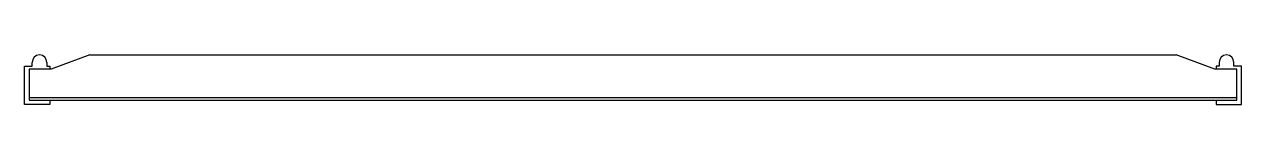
# Model space of a CAD drawing. Header units: millimetres. Extents: x -6 to 1724, y -30 to 40.
import ezdxf

# ---------------------------------------------------------------- set-up
doc = ezdxf.new("R2010")
doc.units = ezdxf.units.MM
doc.layers.add('KwikScaf 3D', color=7, linetype='Continuous')
doc.layers.add('KwikScaf Matrix', color=7, linetype='Continuous')

# ---------------------------------------------------------------- blocks, each defined once
blk = doc.blocks.new('109218xz')
at = {"layer": 'KwikScaf Matrix', "color": 0, "extrusion": (0, 1, -1.83691e-16)}
for p, q in [((86.5, 40), (31.5, 20)), ((86.5, 40), (1630.5, 40)), ((1685.5, 20), (1630.5, 40)), ((-6.5, -30), (-6.5, 24)), ((-6.5, 24), (4.5, 24)), ((31.5, 20), (0.5, 20)), ((0.5, 20), (0.5, -20)), ((4.5, 24), (4.5, 29.5)), ((25.5, 29.5), (25.5, 24)), ((25.5, 24), (29.5, 24)), ((29.5, 24), (29.5, 20)), ((1716.5, 20), (1685.5, 20)), ((1687.5, 24), (1687.5, 20)), ((1691.5, 24), (1687.5, 24)), ((1691.5, 29.5), (1691.5, 24)), ((1712.5, 24), (1712.5, 29.5)), ((1723.5, 24), (1712.5, 24)), ((1716.5, -20), (1716.5, 20)), ((1723.5, -30), (1723.5, 24)), ((29.5, -30), (-6.5, -30)), ((0.5, -20), (1716.5, -20)), ((0.5, -20), (0.5, -24)), ((0.5, -24), (1716.5, -24)), ((29.5, -24), (29.5, -30)), ((1687.5, -24), (1687.5, -30)), ((1687.5, -30), (1723.5, -30)), ((1716.5, -24), (1716.5, -20))]:
    blk.add_line(p, q, dxfattribs=at)
at = {"layer": 'KwikScaf Matrix', "color": 0}
for centre in [(15, 29.5), (1702, 29.5)]:
    blk.add_arc(centre, 10.5, 360, 180, dxfattribs=at)

msp = doc.modelspace()

# ---------------------------------------------------------------- block references
at = {"layer": 'KwikScaf 3D'}
msp.add_blockref('109218xz', (0, 0), dxfattribs=at)

doc.saveas('drawing.dxf')
